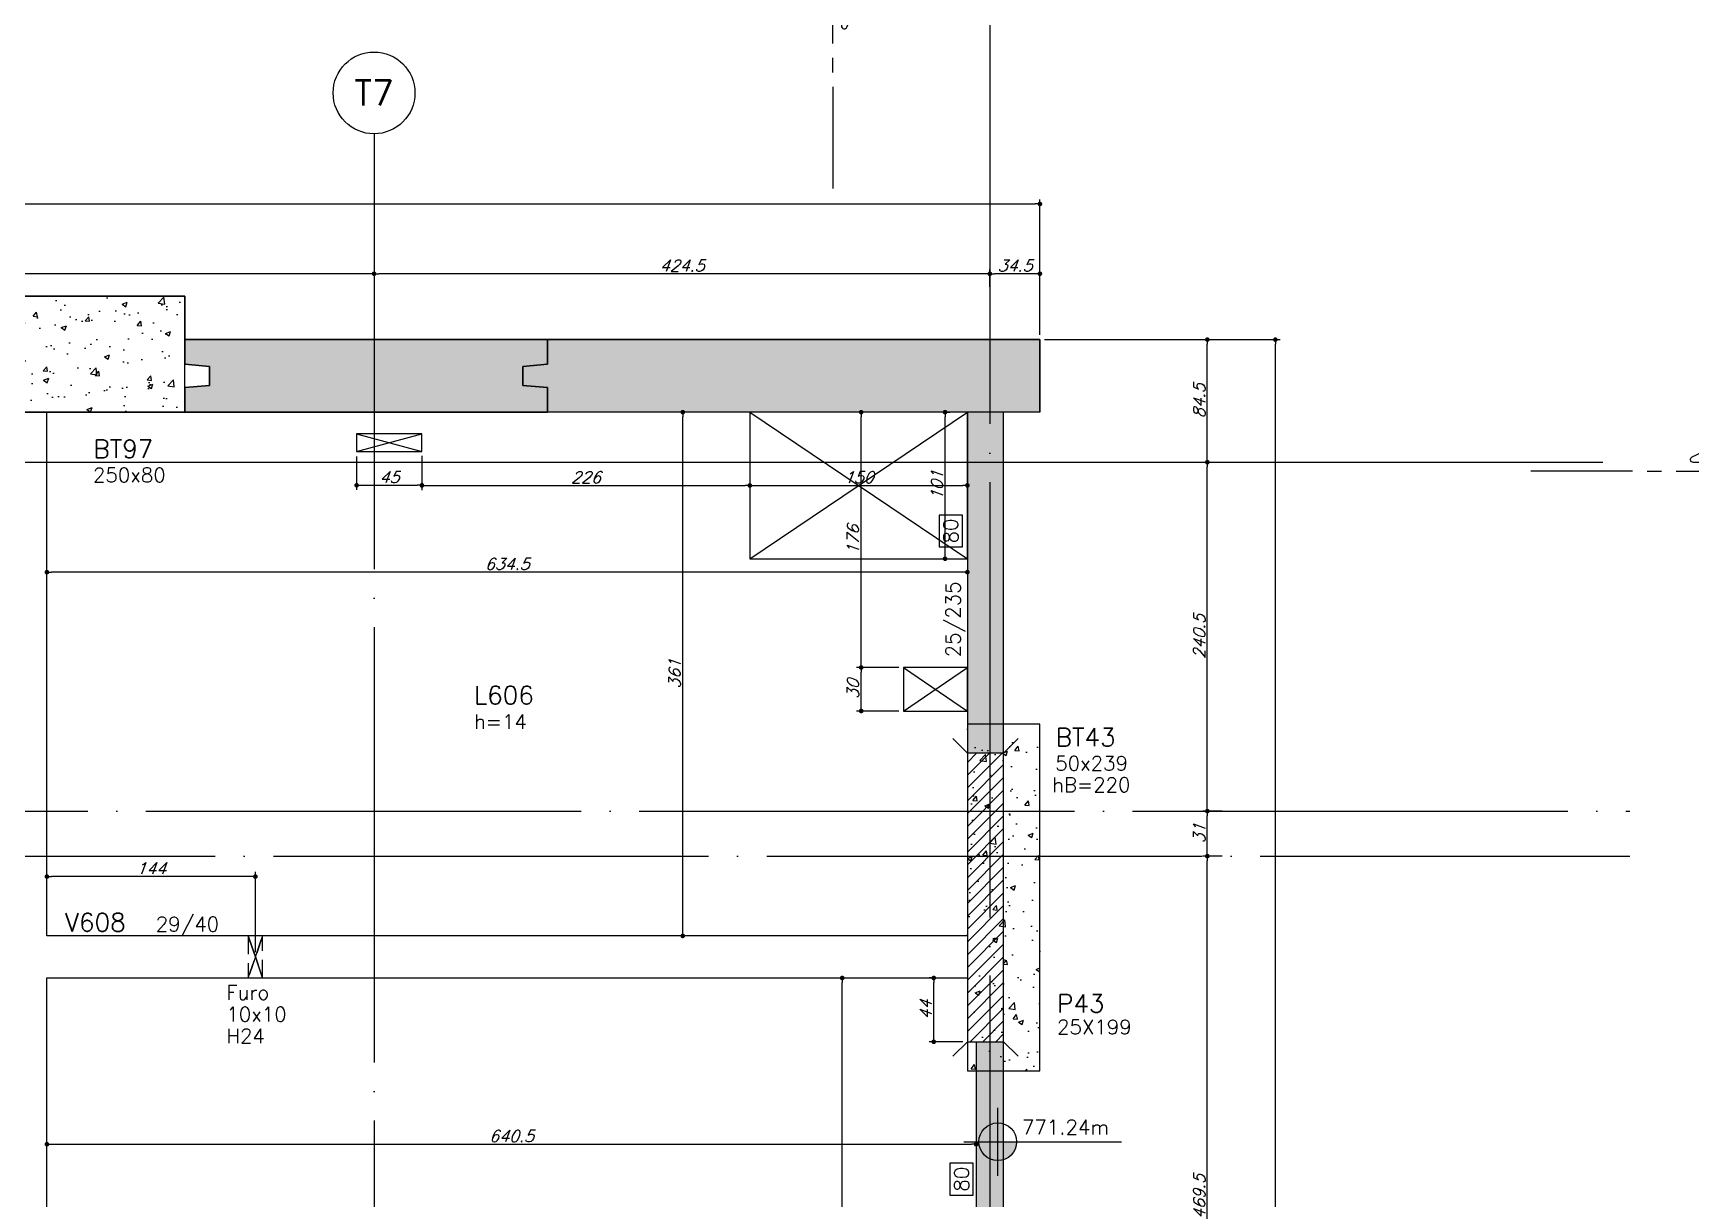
# Model space of a CAD drawing. Extents: x -4245 to 5400, y -2094 to 2406.
# Drawn here: x 2590 to 3733, y 1107 to 1911 of the extents above; entities that cross this region are included whole.
import ezdxf
from ezdxf.enums import TextEntityAlignment as Align

# ---------------------------------------------------------------- set-up
doc = ezdxf.new("R2010")
doc.units = 0
doc.header["$LTSCALE"] = 50
doc.header["$MEASUREMENT"] = 0
doc.linetypes.add('EIXO', pattern=[6.8, 6, -0.4, 0, -0.4])
doc.linetypes.add('HIDDEN', pattern=[0.375, 0.25, -0.125])
doc.layers.get('0').update_dxf_attribs({"linetype": 'CONTINUOUS'})
doc.layers.get('DEFPOINTS').update_dxf_attribs({"linetype": 'CONTINUOUS'})
for name, color, linetype in [('F-BLOCOS', 3, 'CONTINUOUS'), ('F-BLOCOS-DIM', 2, 'CONTINUOUS'), ('F-BLOCOS-HACH', 1, 'CONTINUOUS'), ('F-BLOCOS-NOME', 3, 'CONTINUOUS'), ('F-CORTE-INDICAÇÃO', 4, 'CONTINUOUS'), ('F-COTAS', 106, 'CONTINUOUS'), ('F-COTAS-FUROS', 50, 'CONTINUOUS'), ('F-DESNIVEL-7', 40, 'CONTINUOUS'), ('F-EIXO', 12, 'EIXO'), ('F-FURO-PAREDE', 2, 'HIDDEN'), ('F-FURO-PAREDE-TEXTOS', 2, 'CONTINUOUS'), ('F-LAJES-DIM', 2, 'CONTINUOUS'), ('F-LAJES-NOME', 4, 'CONTINUOUS'), ('F-NÍVEL-PLANTA', 2, 'CONTINUOUS'), ('F-PILARES-DIM', 172, 'CONTINUOUS'), ('F-PILARES-HACH', 174, 'CONTINUOUS'), ('F-PILARES-N', 170, 'CONTINUOUS'), ('F-PILARES-NASCE', 4, 'CONTINUOUS'), ('F-PILARES-NOME', 170, 'CONTINUOUS'), ('F-SOLIDO-EST', 252, 'CONTINUOUS'), ('F-TEXTO', 6, 'CONTINUOUS'), ('F-VIGAS', 3, 'CONTINUOUS'), ('F-VIGAS-DIM', 2, 'CONTINUOUS'), ('F-VIGAS-NOME', 4, 'CONTINUOUS'), ('F-VÃO', 1, 'CONTINUOUS')]:
    doc.layers.add(name, color=color, linetype=linetype)
doc.styles.add('CP-TEXT-INCL', font='simplex.shx', dxfattribs={"oblique": 20})
doc.styles.add('MCP', font='simplex.shx')
doc.styles.add('ROMANS', font='simplex.shx')
doc.dimstyles.new('CP-COTAS-50', dxfattribs={"dimscale": 0.64, "dimtxt": 12.5, "dimasz": 5, "dimexe": 5, "dimexo": 5, "dimgap": 2.5, "dimtad": 1, "dimdec": 1, "dimdsep": 46, "dimtxsty": 'CP-TEXT-INCL', "dimblk1": 'DOT', "dimblk2": 'DOT', "dimsah": 1, "dimcen": 9, "dimclrd": 256, "dimclre": 256, "dimclrt": 256, "dimadec": 0, "dimazin": 0, "dimtfac": 1, "dimtdec": 1, "dimtmove": 2, "dimatfit": 3, "dimldrblk": 'DOT', "dimfxl": 0, "dimtolj": 1, "dimarcsym": 0})

# ---------------------------------------------------------------- blocks, each defined once
blk = doc.blocks.new('*U18')
at = {"layer": 'F-EIXO'}
blk.add_line((0, 0), (0, -3377.9), dxfattribs=at)
at = {"layer": 'F-EIXO', "color": 2, "linetype": 'Continuous'}
blk.add_circle((0, 28.2), 28.2, dxfattribs=at)
at = {"layer": 'F-TEXTO', "style": 'ROMANS'}
blk.add_attdef('EIXO', text='', height=17.5, rotation=360, dxfattribs=at).set_placement((0, 28.2), align=Align.MIDDLE_CENTER)
blk = doc.blocks.new('*U10')
at = {"layer": 'F-EIXO'}
blk.add_line((0, 0), (7397, 0), dxfattribs=at)
at = {"layer": 'F-TEXTO', "style": 'ROMANS'}
blk.add_attdef('EIXO', text='', height=17.5, dxfattribs=at).set_placement((-28.2072, 0), align=Align.MIDDLE_CENTER)
blk = doc.blocks.new('*U16')
at = {"layer": 'F-EIXO'}
blk.add_line((0, 0), (7484.954, 0), dxfattribs=at)
at = {"layer": 'F-TEXTO', "style": 'ROMANS'}
blk.add_attdef('EIXO', text='', height=17.5, dxfattribs=at).set_placement((-28.2072, 0), align=Align.MIDDLE_CENTER)
blk = doc.blocks.new('*U14')
at = {"layer": 'F-EIXO'}
blk.add_line((0, 0), (0, -3477.9), dxfattribs=at)
at = {"layer": 'F-TEXTO', "style": 'ROMANS'}
blk.add_attdef('EIXO', text='', height=17.5, rotation=360, dxfattribs=at).set_placement((0, 28.2), align=Align.MIDDLE_CENTER)
blk = doc.blocks.new('*U15')
at = {"layer": 'F-EIXO'}
blk.add_line((0, 0), (7378.2, 0), dxfattribs=at)
at = {"layer": 'F-TEXTO', "style": 'ROMANS'}
blk.add_attdef('EIXO', text='', height=17.5, dxfattribs=at).set_placement((-28.2, 0), align=Align.MIDDLE_CENTER)
blk = doc.blocks.new('*U24')
at = {"layer": 'F-CORTE-INDICAÇÃO'}
for p, q in [((70, 0), (0, 0)), ((80, 0), (90, 0)), ((100, 0), (170, 0))]:
    blk.add_line(p, q, dxfattribs=at)
blk.add_lwpolyline([(112, 6, -0.802585), (111.2, 9.8), (140, 23.3), (168.8, 9.8, -0.802585), (168, 6)], format="xyb", close=True, dxfattribs=at)
at = {"layer": 'F-CORTE-INDICAÇÃO', "style": 'ROMANS'}
blk.add_attdef('CORTE', text='', height=15, dxfattribs=at).set_placement((140, 35.8), align=Align.MIDDLE_CENTER)
at = {"layer": 'F-CORTE-INDICAÇÃO', "color": 2, "style": 'ROMANS'}
blk.add_attdef('FOLHA', text='', height=12, dxfattribs=at).set_placement((75.6, -10), align=Align.MIDDLE_CENTER)
blk = doc.blocks.new('*U23')
at = {"layer": 'F-CORTE-INDICAÇÃO'}
for p, q in [((70, 0), (0, 0)), ((80, 0), (90, 0)), ((100, 0), (170, 0))]:
    blk.add_line(p, q, dxfattribs=at)
blk.add_lwpolyline([(112, 6, -0.802585), (111.2, 9.8), (140, 23.3), (168.8, 9.8, -0.802585), (168, 6)], format="xyb", close=True, dxfattribs=at)
at = {"layer": 'F-CORTE-INDICAÇÃO', "style": 'ROMANS'}
blk.add_attdef('CORTE', text='', height=15, dxfattribs=at).set_placement((140, 35.8), align=Align.MIDDLE_CENTER)
at = {"layer": 'F-CORTE-INDICAÇÃO', "color": 2, "style": 'ROMANS'}
blk.add_attdef('FOLHA', text='', height=12, dxfattribs=at).set_placement((80.5, -10), align=Align.MIDDLE_CENTER)
blk = doc.blocks.new('_DOT')
at = {"color": 0, "linetype": 'ByBlock'}
blk.add_line((-0.5, 0), (-1, 0), dxfattribs=at)
at = {"color": 0, "linetype": 'ByBlock', "const_width": 0.5}
blk.add_lwpolyline([(-0.25, 0, 1), (0.25, 0, 1)], format="xyb", close=True, dxfattribs=at)
blk = doc.blocks.new('*D30')
at = {"layer": 'DEFPOINTS', "color": 0, "linetype": 'Continuous', "transparency": 16777216}
for p in [(3148.2, 1259.5), (3148.2, 1259.5), (3148.2, 883.5)]:
    blk.add_point(p, dxfattribs=at)
at = {"layer": 'F-COTAS', "linetype": 'Continuous', "lineweight": -2, "transparency": 16777216}
blk.add_line((3148.2, 886.7), (3148.2, 1256.3), dxfattribs=at)
at = {"layer": 'F-COTAS', "linetype": 'Continuous', "lineweight": -2, "transparency": 16777216, "xscale": 3.2, "yscale": 3.2, "zscale": 3.2}
for p, rotation in [((3148.2, 1259.5), 90), ((3148.2, 883.5), 270)]:
    blk.add_blockref('_DOT', p, dxfattribs=dict(at, rotation=rotation))
at = {"layer": 'F-COTAS', "linetype": 'Continuous', "transparency": 16777216, "insert": (3142.6, 1071.5), "char_height": 8, "attachment_point": 5, "rotation": 90, "style": 'CP-TEXT-INCL'}
blk.add_mtext('\\A1;376', dxfattribs=at)
blk = doc.blocks.new('*D31')
at = {"layer": 'DEFPOINTS', "color": 0, "linetype": 'Continuous', "transparency": 16777216}
for p in [(3038.3, 1649.5), (3038.3, 1649.5), (3038.3, 1288.5)]:
    blk.add_point(p, dxfattribs=at)
at = {"layer": 'F-COTAS', "linetype": 'Continuous', "lineweight": -2, "transparency": 16777216}
blk.add_line((3038.3, 1291.7), (3038.3, 1646.3), dxfattribs=at)
at = {"layer": 'F-COTAS', "linetype": 'Continuous', "lineweight": -2, "transparency": 16777216, "xscale": 3.2, "yscale": 3.2, "zscale": 3.2}
for p, rotation in [((3038.3, 1649.5), 90), ((3038.3, 1288.5), 270)]:
    blk.add_blockref('_DOT', p, dxfattribs=dict(at, rotation=rotation))
at = {"layer": 'F-COTAS', "linetype": 'Continuous', "transparency": 16777216, "insert": (3032.7, 1469), "char_height": 8, "attachment_point": 5, "rotation": 90, "style": 'CP-TEXT-INCL'}
blk.add_mtext('\\A1;361', dxfattribs=at)
blk = doc.blocks.new('*D92')
at = {"layer": 'DEFPOINTS', "color": 0, "linetype": 'Continuous', "transparency": 16777216}
for p in [(2600, 1144.9), (3240.5, 1144.9), (3240.5, 1144.9)]:
    blk.add_point(p, dxfattribs=at)
at = {"layer": 'F-COTAS', "linetype": 'Continuous', "lineweight": -2, "transparency": 16777216}
blk.add_line((2603.2, 1144.9), (3237.3, 1144.9), dxfattribs=at)
at = {"layer": 'F-COTAS', "linetype": 'Continuous', "lineweight": -2, "transparency": 16777216, "xscale": 3.2, "yscale": 3.2, "zscale": 3.2, "rotation": 180}
blk.add_blockref('_DOT', (2600, 1144.9), dxfattribs=at)
at = {"layer": 'F-COTAS', "linetype": 'Continuous', "lineweight": -2, "transparency": 16777216, "xscale": 3.2, "yscale": 3.2, "zscale": 3.2}
blk.add_blockref('_DOT', (3240.5, 1144.9), dxfattribs=at)
at = {"layer": 'F-COTAS', "linetype": 'Continuous', "transparency": 16777216, "insert": (2920.2, 1150.5), "char_height": 8, "attachment_point": 5, "style": 'CP-TEXT-INCL'}
blk.add_mtext('\\A1;640.5', dxfattribs=at)
blk = doc.blocks.new('*D93')
at = {"layer": 'DEFPOINTS', "color": 0, "linetype": 'Continuous', "transparency": 16777216}
for p in [(2600, 1539.2), (2600, 1539.2), (3234.5, 1539.2)]:
    blk.add_point(p, dxfattribs=at)
at = {"layer": 'F-COTAS', "linetype": 'Continuous', "lineweight": -2, "transparency": 16777216}
blk.add_line((3231.3, 1539.2), (2603.2, 1539.2), dxfattribs=at)
at = {"layer": 'F-COTAS', "linetype": 'Continuous', "lineweight": -2, "transparency": 16777216, "xscale": 3.2, "yscale": 3.2, "zscale": 3.2, "rotation": 180}
blk.add_blockref('_DOT', (2600, 1539.2), dxfattribs=at)
at = {"layer": 'F-COTAS', "linetype": 'Continuous', "lineweight": -2, "transparency": 16777216, "xscale": 3.2, "yscale": 3.2, "zscale": 3.2}
blk.add_blockref('_DOT', (3234.5, 1539.2), dxfattribs=at)
at = {"layer": 'F-COTAS', "linetype": 'Continuous', "transparency": 16777216, "insert": (2917.2, 1544.8), "char_height": 8, "attachment_point": 5, "style": 'CP-TEXT-INCL'}
blk.add_mtext('\\A1;634.5', dxfattribs=at)
blk = doc.blocks.new('*D114')
at = {"layer": 'DEFPOINTS', "color": 0, "linetype": 'Continuous', "transparency": 16777216}
for p in [(3211.3, 1259.5), (3212.7, 1259.5), (3234.5, 1215.5)]:
    blk.add_point(p, dxfattribs=at)
at = {"layer": 'F-COTAS', "linetype": 'Continuous', "lineweight": -2, "transparency": 16777216}
for p, q in [((3209.5, 1259.5), (3208.1, 1259.5)), ((3211.3, 1218.7), (3211.3, 1256.3)), ((3231.3, 1215.5), (3208.1, 1215.5))]:
    blk.add_line(p, q, dxfattribs=at)
at = {"layer": 'F-COTAS', "linetype": 'Continuous', "lineweight": -2, "transparency": 16777216, "xscale": 3.2, "yscale": 3.2, "zscale": 3.2}
for p, rotation in [((3211.3, 1259.5), 90), ((3211.3, 1215.5), 270)]:
    blk.add_blockref('_DOT', p, dxfattribs=dict(at, rotation=rotation))
at = {"layer": 'F-COTAS', "linetype": 'Continuous', "transparency": 16777216, "insert": (3205.7, 1237.5), "char_height": 8, "attachment_point": 5, "rotation": 90, "style": 'CP-TEXT-INCL'}
blk.add_mtext('\\A1;44', dxfattribs=at)
blk = doc.blocks.new('*D122')
at = {"layer": 'DEFPOINTS', "color": 0, "linetype": 'Continuous', "transparency": 16777216}
for p in [(3284.5, 1793), (3284.5, 1699.5), (-2558.5, 1664.5)]:
    blk.add_point(p, dxfattribs=at)
at = {"layer": 'F-COTAS', "linetype": 'Continuous', "lineweight": -2, "transparency": 16777216}
for p, q in [((-2558.5, 1667.7), (-2558.5, 1796.2)), ((3284.5, 1702.7), (3284.5, 1796.2)), ((-2555.3, 1793), (3281.3, 1793))]:
    blk.add_line(p, q, dxfattribs=at)
at = {"layer": 'F-COTAS', "linetype": 'Continuous', "lineweight": -2, "transparency": 16777216, "xscale": 3.2, "yscale": 3.2, "zscale": 3.2, "rotation": 180}
blk.add_blockref('_DOT', (-2558.5, 1793), dxfattribs=at)
at = {"layer": 'F-COTAS', "linetype": 'Continuous', "lineweight": -2, "transparency": 16777216, "xscale": 3.2, "yscale": 3.2, "zscale": 3.2}
blk.add_blockref('_DOT', (3284.5, 1793), dxfattribs=at)
at = {"layer": 'F-COTAS', "linetype": 'Continuous', "transparency": 16777216, "insert": (363, 1798.6), "char_height": 8, "attachment_point": 5, "style": 'CP-TEXT-INCL'}
blk.add_mtext('\\A1;5843', dxfattribs=at)
blk = doc.blocks.new('*D123')
at = {"layer": 'DEFPOINTS', "color": 0, "linetype": 'Continuous', "transparency": 16777216}
for p in [(3250, 1744.9), (3250, 1732.7), (3284.5, 1699.5)]:
    blk.add_point(p, dxfattribs=at)
at = {"layer": 'F-COTAS', "linetype": 'Continuous', "lineweight": -2, "transparency": 16777216}
for p, q in [((3250, 1735.9), (3250, 1748.1)), ((3281.3, 1744.9), (3253.2, 1744.9)), ((3284.5, 1702.7), (3284.5, 1748.1))]:
    blk.add_line(p, q, dxfattribs=at)
at = {"layer": 'F-COTAS', "linetype": 'Continuous', "lineweight": -2, "transparency": 16777216, "xscale": 3.2, "yscale": 3.2, "zscale": 3.2, "rotation": 180}
blk.add_blockref('_DOT', (3250, 1744.9), dxfattribs=at)
at = {"layer": 'F-COTAS', "linetype": 'Continuous', "lineweight": -2, "transparency": 16777216, "xscale": 3.2, "yscale": 3.2, "zscale": 3.2}
blk.add_blockref('_DOT', (3284.5, 1744.9), dxfattribs=at)
at = {"layer": 'F-COTAS', "linetype": 'Continuous', "transparency": 16777216, "insert": (3267.3, 1750.5), "char_height": 8, "attachment_point": 5, "style": 'CP-TEXT-INCL'}
blk.add_mtext('\\A1;34.5', dxfattribs=at)
blk = doc.blocks.new('*D124')
at = {"layer": 'DEFPOINTS', "color": 0, "linetype": 'Continuous', "transparency": 16777216}
for p in [(2825.5, 1744.9), (2825.5, 1744.9), (3250, 1732.7)]:
    blk.add_point(p, dxfattribs=at)
at = {"layer": 'F-COTAS', "linetype": 'Continuous', "lineweight": -2, "transparency": 16777216}
for p, q in [((3246.8, 1744.9), (2828.7, 1744.9)), ((3250, 1735.9), (3250, 1748.1))]:
    blk.add_line(p, q, dxfattribs=at)
at = {"layer": 'F-COTAS', "linetype": 'Continuous', "lineweight": -2, "transparency": 16777216, "xscale": 3.2, "yscale": 3.2, "zscale": 3.2, "rotation": 180}
blk.add_blockref('_DOT', (2825.5, 1744.9), dxfattribs=at)
at = {"layer": 'F-COTAS', "linetype": 'Continuous', "lineweight": -2, "transparency": 16777216, "xscale": 3.2, "yscale": 3.2, "zscale": 3.2}
blk.add_blockref('_DOT', (3250, 1744.9), dxfattribs=at)
at = {"layer": 'F-COTAS', "linetype": 'Continuous', "transparency": 16777216, "insert": (3037.8, 1750.5), "char_height": 8, "attachment_point": 5, "style": 'CP-TEXT-INCL'}
blk.add_mtext('\\A1;424.5', dxfattribs=at)
blk = doc.blocks.new('*D125')
at = {"layer": 'DEFPOINTS', "color": 0, "linetype": 'Continuous', "transparency": 16777216}
for p in [(2245.5, 1744.9), (2245.5, 1744.9), (2825.5, 1744.9)]:
    blk.add_point(p, dxfattribs=at)
at = {"layer": 'F-COTAS', "linetype": 'Continuous', "lineweight": -2, "transparency": 16777216}
blk.add_line((2822.3, 1744.9), (2248.7, 1744.9), dxfattribs=at)
at = {"layer": 'F-COTAS', "linetype": 'Continuous', "lineweight": -2, "transparency": 16777216, "xscale": 3.2, "yscale": 3.2, "zscale": 3.2, "rotation": 180}
blk.add_blockref('_DOT', (2245.5, 1744.9), dxfattribs=at)
at = {"layer": 'F-COTAS', "linetype": 'Continuous', "lineweight": -2, "transparency": 16777216, "xscale": 3.2, "yscale": 3.2, "zscale": 3.2}
blk.add_blockref('_DOT', (2825.5, 1744.9), dxfattribs=at)
at = {"layer": 'F-COTAS', "linetype": 'Continuous', "transparency": 16777216, "insert": (2535.5, 1750.5), "char_height": 8, "attachment_point": 5, "style": 'CP-TEXT-INCL'}
blk.add_mtext('\\A1;580', dxfattribs=at)
blk = doc.blocks.new('*D144')
at = {"layer": 'DEFPOINTS', "color": 0, "linetype": 'Continuous', "transparency": 16777216}
for p in [(3284.5, 1699.5), (3446.8, 1699.5), (3259.5, -894.9)]:
    blk.add_point(p, dxfattribs=at)
at = {"layer": 'F-COTAS', "linetype": 'Continuous', "lineweight": -2, "transparency": 16777216}
for p, q in [((3287.7, 1699.5), (3450, 1699.5)), ((3446.8, -891.7), (3446.8, 1696.3)), ((3262.7, -894.9), (3450, -894.9))]:
    blk.add_line(p, q, dxfattribs=at)
at = {"layer": 'F-COTAS', "linetype": 'Continuous', "lineweight": -2, "transparency": 16777216, "xscale": 3.2, "yscale": 3.2, "zscale": 3.2}
for p, rotation in [((3446.8, 1699.5), 90), ((3446.8, -894.9), 270)]:
    blk.add_blockref('_DOT', p, dxfattribs=dict(at, rotation=rotation))
at = {"layer": 'F-COTAS', "linetype": 'Continuous', "transparency": 16777216, "insert": (3441.2, 402.3), "char_height": 8, "attachment_point": 5, "rotation": 90, "style": 'CP-TEXT-INCL'}
blk.add_mtext('\\A1;2594.4', dxfattribs=at)
blk = doc.blocks.new('*D153')
at = {"layer": 'DEFPOINTS', "color": 0, "linetype": 'Continuous', "transparency": 16777216}
for p in [(3399.9, 1343.5), (3413.3, 1343.5), (3413.3, 874)]:
    blk.add_point(p, dxfattribs=at)
at = {"layer": 'F-COTAS', "linetype": 'Continuous', "lineweight": -2, "transparency": 16777216}
for p, q in [((3410.1, 1343.5), (3396.7, 1343.5)), ((3399.9, 877.2), (3399.9, 1340.3)), ((3410.1, 874), (3396.7, 874))]:
    blk.add_line(p, q, dxfattribs=at)
at = {"layer": 'F-COTAS', "linetype": 'Continuous', "lineweight": -2, "transparency": 16777216, "xscale": 3.2, "yscale": 3.2, "zscale": 3.2}
for p, rotation in [((3399.9, 1343.5), 90), ((3399.9, 874), 270)]:
    blk.add_blockref('_DOT', p, dxfattribs=dict(at, rotation=rotation))
at = {"layer": 'F-COTAS', "linetype": 'Continuous', "transparency": 16777216, "insert": (3394.3, 1108.7), "char_height": 8, "attachment_point": 5, "rotation": 90, "style": 'CP-TEXT-INCL'}
blk.add_mtext('\\A1;469.5', dxfattribs=at)
blk = doc.blocks.new('*D154')
at = {"layer": 'DEFPOINTS', "color": 0, "linetype": 'Continuous', "transparency": 16777216}
for p in [(3399.9, 1374.5), (3413.3, 1374.5), (3413.3, 1343.5)]:
    blk.add_point(p, dxfattribs=at)
at = {"layer": 'F-COTAS', "linetype": 'Continuous', "lineweight": -2, "transparency": 16777216}
for p, q in [((3410.1, 1374.5), (3396.7, 1374.5)), ((3399.9, 1346.7), (3399.9, 1371.3)), ((3410.1, 1343.5), (3396.7, 1343.5))]:
    blk.add_line(p, q, dxfattribs=at)
at = {"layer": 'F-COTAS', "linetype": 'Continuous', "lineweight": -2, "transparency": 16777216, "xscale": 3.2, "yscale": 3.2, "zscale": 3.2}
for p, rotation in [((3399.9, 1374.5), 90), ((3399.9, 1343.5), 270)]:
    blk.add_blockref('_DOT', p, dxfattribs=dict(at, rotation=rotation))
at = {"layer": 'F-COTAS', "linetype": 'Continuous', "transparency": 16777216, "insert": (3394.3, 1359), "char_height": 8, "attachment_point": 5, "rotation": 90, "style": 'CP-TEXT-INCL'}
blk.add_mtext('\\A1;31', dxfattribs=at)
blk = doc.blocks.new('*D155')
at = {"layer": 'DEFPOINTS', "color": 0, "linetype": 'Continuous', "transparency": 16777216}
for p in [(3369.4, 1615), (3399.9, 1615), (3413.3, 1374.5)]:
    blk.add_point(p, dxfattribs=at)
at = {"layer": 'F-COTAS', "linetype": 'Continuous', "lineweight": -2, "transparency": 16777216}
for p, q in [((3372.6, 1615), (3403.1, 1615)), ((3399.9, 1377.7), (3399.9, 1611.8)), ((3410.1, 1374.5), (3396.7, 1374.5))]:
    blk.add_line(p, q, dxfattribs=at)
at = {"layer": 'F-COTAS', "linetype": 'Continuous', "lineweight": -2, "transparency": 16777216, "xscale": 3.2, "yscale": 3.2, "zscale": 3.2}
for p, rotation in [((3399.9, 1615), 90), ((3399.9, 1374.5), 270)]:
    blk.add_blockref('_DOT', p, dxfattribs=dict(at, rotation=rotation))
at = {"layer": 'F-COTAS', "linetype": 'Continuous', "transparency": 16777216, "insert": (3394.3, 1494.7), "char_height": 8, "attachment_point": 5, "rotation": 90, "style": 'CP-TEXT-INCL'}
blk.add_mtext('\\A1;240.5', dxfattribs=at)
blk = doc.blocks.new('*D156')
at = {"layer": 'DEFPOINTS', "color": 0, "linetype": 'Continuous', "transparency": 16777216}
for p in [(3284.5, 1699.5), (3399.9, 1699.5), (3369.4, 1615)]:
    blk.add_point(p, dxfattribs=at)
at = {"layer": 'F-COTAS', "linetype": 'Continuous', "lineweight": -2, "transparency": 16777216}
for p, q in [((3287.7, 1699.5), (3403.1, 1699.5)), ((3399.9, 1618.2), (3399.9, 1696.3)), ((3372.6, 1615), (3403.1, 1615))]:
    blk.add_line(p, q, dxfattribs=at)
at = {"layer": 'F-COTAS', "linetype": 'Continuous', "lineweight": -2, "transparency": 16777216, "xscale": 3.2, "yscale": 3.2, "zscale": 3.2}
for p, rotation in [((3399.9, 1699.5), 90), ((3399.9, 1615), 270)]:
    blk.add_blockref('_DOT', p, dxfattribs=dict(at, rotation=rotation))
at = {"layer": 'F-COTAS', "linetype": 'Continuous', "transparency": 16777216, "insert": (3394.3, 1657.2), "char_height": 8, "attachment_point": 5, "rotation": 90, "style": 'CP-TEXT-INCL'}
blk.add_mtext('\\A1;84.5', dxfattribs=at)
blk = doc.blocks.new('*U216')
at = {"layer": 'F-VÃO'}
for p, q in [((0, 0), (44, 30)), ((0, 30), (44, 0))]:
    blk.add_line(p, q, dxfattribs=at)
at = {"layer": 'F-VÃO', "color": 3}
blk.add_lwpolyline([(0, 0), (44, 0), (44, 30), (0, 30)], close=True, dxfattribs=at)
blk = doc.blocks.new('*U219')
at = {"layer": 'F-VÃO'}
for p, q in [((0, 0), (150, 101)), ((0, 101), (150, 0))]:
    blk.add_line(p, q, dxfattribs=at)
at = {"layer": 'F-VÃO', "color": 3}
blk.add_lwpolyline([(0, 0), (150, 0), (150, 101), (0, 101)], close=True, dxfattribs=at)
blk = doc.blocks.new('*U255')
at = {"layer": 'F-VÃO'}
for p, q in [((0, 0), (45, 12)), ((0, 12), (45, 0))]:
    blk.add_line(p, q, dxfattribs=at)
at = {"layer": 'F-VÃO', "color": 3}
blk.add_lwpolyline([(0, 0), (45, 0), (45, 12), (0, 12)], close=True, dxfattribs=at)
blk = doc.blocks.new('*D297')
at = {"layer": 'DEFPOINTS', "color": 0, "linetype": 'Continuous', "transparency": 16777216}
for p in [(3161.3, 1473.5), (3190.5, 1473.5), (3190.5, 1443.5)]:
    blk.add_point(p, dxfattribs=at)
at = {"layer": 'F-COTAS-FUROS', "linetype": 'Continuous', "lineweight": -2, "transparency": 16777216}
for p, q in [((3187.3, 1473.5), (3158.1, 1473.5)), ((3161.3, 1446.7), (3161.3, 1470.3)), ((3187.3, 1443.5), (3158.1, 1443.5))]:
    blk.add_line(p, q, dxfattribs=at)
at = {"layer": 'F-COTAS-FUROS', "linetype": 'Continuous', "lineweight": -2, "transparency": 16777216, "xscale": 3.2, "yscale": 3.2, "zscale": 3.2}
for p, rotation in [((3161.3, 1473.5), 90), ((3161.3, 1443.5), 270)]:
    blk.add_blockref('_DOT', p, dxfattribs=dict(at, rotation=rotation))
at = {"layer": 'F-COTAS-FUROS', "linetype": 'Continuous', "transparency": 16777216, "insert": (3155.7, 1458.5), "char_height": 8, "attachment_point": 5, "rotation": 90, "style": 'CP-TEXT-INCL'}
blk.add_mtext('\\A1;30', dxfattribs=at)
blk = doc.blocks.new('*D298')
at = {"layer": 'DEFPOINTS', "color": 0, "linetype": 'Continuous', "transparency": 16777216}
for p in [(3161.3, 1649.5), (3190.5, 1649.5), (3190.5, 1473.5)]:
    blk.add_point(p, dxfattribs=at)
at = {"layer": 'F-COTAS-FUROS', "linetype": 'Continuous', "lineweight": -2, "transparency": 16777216}
for p, q in [((3187.3, 1649.5), (3158.1, 1649.5)), ((3161.3, 1476.7), (3161.3, 1646.3)), ((3187.3, 1473.5), (3158.1, 1473.5))]:
    blk.add_line(p, q, dxfattribs=at)
at = {"layer": 'F-COTAS-FUROS', "linetype": 'Continuous', "lineweight": -2, "transparency": 16777216, "xscale": 3.2, "yscale": 3.2, "zscale": 3.2}
for p, rotation in [((3161.3, 1649.5), 90), ((3161.3, 1473.5), 270)]:
    blk.add_blockref('_DOT', p, dxfattribs=dict(at, rotation=rotation))
at = {"layer": 'F-COTAS-FUROS', "linetype": 'Continuous', "transparency": 16777216, "insert": (3155.7, 1561.5), "char_height": 8, "attachment_point": 5, "rotation": 90, "style": 'CP-TEXT-INCL'}
blk.add_mtext('\\A1;176', dxfattribs=at)
blk = doc.blocks.new('*D299')
at = {"layer": 'DEFPOINTS', "color": 0, "linetype": 'Continuous', "transparency": 16777216}
for p in [(3214.6, 1649.5), (3219.1, 1649.5), (3214.6, 1548.5)]:
    blk.add_point(p, dxfattribs=at)
at = {"layer": 'F-COTAS-FUROS', "linetype": 'Continuous', "lineweight": -2, "transparency": 16777216}
for p, q in [((3217.8, 1649.5), (3222.3, 1649.5)), ((3219.1, 1551.7), (3219.1, 1646.3)), ((3217.8, 1548.5), (3222.3, 1548.5))]:
    blk.add_line(p, q, dxfattribs=at)
at = {"layer": 'F-COTAS-FUROS', "linetype": 'Continuous', "lineweight": -2, "transparency": 16777216, "xscale": 3.2, "yscale": 3.2, "zscale": 3.2}
for p, rotation in [((3219.1, 1649.5), 90), ((3219.1, 1548.5), 270)]:
    blk.add_blockref('_DOT', p, dxfattribs=dict(at, rotation=rotation))
at = {"layer": 'F-COTAS-FUROS', "linetype": 'Continuous', "transparency": 16777216, "insert": (3213.5, 1599), "char_height": 8, "attachment_point": 5, "rotation": 90, "style": 'CP-TEXT-INCL'}
blk.add_mtext('\\A1;101', dxfattribs=at)
blk = doc.blocks.new('*D300')
at = {"layer": 'DEFPOINTS', "color": 0, "linetype": 'Continuous', "transparency": 16777216}
for p in [(3234.5, 1622.8), (3084.5, 1599), (3234.5, 1599)]:
    blk.add_point(p, dxfattribs=at)
at = {"layer": 'F-COTAS-FUROS', "linetype": 'Continuous', "lineweight": -2, "transparency": 16777216}
for p, q in [((3234.5, 1619.6), (3234.5, 1595.8)), ((3087.7, 1599), (3231.3, 1599))]:
    blk.add_line(p, q, dxfattribs=at)
at = {"layer": 'F-COTAS-FUROS', "linetype": 'Continuous', "lineweight": -2, "transparency": 16777216, "xscale": 3.2, "yscale": 3.2, "zscale": 3.2, "rotation": 180}
blk.add_blockref('_DOT', (3084.5, 1599), dxfattribs=at)
at = {"layer": 'F-COTAS-FUROS', "linetype": 'Continuous', "lineweight": -2, "transparency": 16777216, "xscale": 3.2, "yscale": 3.2, "zscale": 3.2}
blk.add_blockref('_DOT', (3234.5, 1599), dxfattribs=at)
at = {"layer": 'F-COTAS-FUROS', "linetype": 'Continuous', "transparency": 16777216, "insert": (3159.5, 1604.6), "char_height": 8, "attachment_point": 5, "style": 'CP-TEXT-INCL'}
blk.add_mtext('\\A1;150', dxfattribs=at)
blk = doc.blocks.new('*D301')
at = {"layer": 'DEFPOINTS', "color": 0, "linetype": 'Continuous', "transparency": 16777216}
for p in [(2813.5, 1622.1), (2858.5, 1622.1), (2858.5, 1599.1)]:
    blk.add_point(p, dxfattribs=at)
at = {"layer": 'F-COTAS-FUROS', "linetype": 'Continuous', "lineweight": -2, "transparency": 16777216}
for p, q in [((2813.5, 1618.9), (2813.5, 1595.9)), ((2858.5, 1618.9), (2858.5, 1595.9)), ((2816.7, 1599.1), (2855.3, 1599.1))]:
    blk.add_line(p, q, dxfattribs=at)
at = {"layer": 'F-COTAS-FUROS', "linetype": 'Continuous', "lineweight": -2, "transparency": 16777216, "xscale": 3.2, "yscale": 3.2, "zscale": 3.2, "rotation": 180}
blk.add_blockref('_DOT', (2813.5, 1599.1), dxfattribs=at)
at = {"layer": 'F-COTAS-FUROS', "linetype": 'Continuous', "lineweight": -2, "transparency": 16777216, "xscale": 3.2, "yscale": 3.2, "zscale": 3.2}
blk.add_blockref('_DOT', (2858.5, 1599.1), dxfattribs=at)
at = {"layer": 'F-COTAS-FUROS', "linetype": 'Continuous', "transparency": 16777216, "insert": (2836, 1604.7), "char_height": 8, "attachment_point": 5, "style": 'CP-TEXT-INCL'}
blk.add_mtext('\\A1;45', dxfattribs=at)
blk = doc.blocks.new('*D302')
at = {"layer": 'DEFPOINTS', "color": 0, "linetype": 'Continuous', "transparency": 16777216}
for p in [(2858.5, 1622.5), (3084.5, 1622.5), (3084.5, 1599)]:
    blk.add_point(p, dxfattribs=at)
at = {"layer": 'F-COTAS-FUROS', "linetype": 'Continuous', "lineweight": -2, "transparency": 16777216}
for p, q in [((2858.5, 1619.3), (2858.5, 1595.8)), ((3084.5, 1619.3), (3084.5, 1595.8)), ((2861.7, 1599), (3081.3, 1599))]:
    blk.add_line(p, q, dxfattribs=at)
at = {"layer": 'F-COTAS-FUROS', "linetype": 'Continuous', "lineweight": -2, "transparency": 16777216, "xscale": 3.2, "yscale": 3.2, "zscale": 3.2, "rotation": 180}
blk.add_blockref('_DOT', (2858.5, 1599), dxfattribs=at)
at = {"layer": 'F-COTAS-FUROS', "linetype": 'Continuous', "lineweight": -2, "transparency": 16777216, "xscale": 3.2, "yscale": 3.2, "zscale": 3.2}
blk.add_blockref('_DOT', (3084.5, 1599), dxfattribs=at)
at = {"layer": 'F-COTAS-FUROS', "linetype": 'Continuous', "transparency": 16777216, "insert": (2971.5, 1604.6), "char_height": 8, "attachment_point": 5, "style": 'CP-TEXT-INCL'}
blk.add_mtext('\\A1;226', dxfattribs=at)
blk = doc.blocks.new('*D343')
at = {"layer": 'DEFPOINTS', "color": 0, "linetype": 'Continuous', "transparency": 16777216}
for p in [(2600, 1329.4), (2600, 1312.5), (2743.7, 1274)]:
    blk.add_point(p, dxfattribs=at)
at = {"layer": 'F-COTAS-FUROS', "linetype": 'Continuous', "lineweight": -2, "transparency": 16777216}
for p, q in [((2600, 1315.7), (2600, 1332.6)), ((2740.5, 1329.4), (2603.2, 1329.4)), ((2743.7, 1277.2), (2743.7, 1332.6))]:
    blk.add_line(p, q, dxfattribs=at)
at = {"layer": 'F-COTAS-FUROS', "linetype": 'Continuous', "lineweight": -2, "transparency": 16777216, "xscale": 3.2, "yscale": 3.2, "zscale": 3.2, "rotation": 180}
blk.add_blockref('_DOT', (2600, 1329.4), dxfattribs=at)
at = {"layer": 'F-COTAS-FUROS', "linetype": 'Continuous', "lineweight": -2, "transparency": 16777216, "xscale": 3.2, "yscale": 3.2, "zscale": 3.2}
blk.add_blockref('_DOT', (2743.7, 1329.4), dxfattribs=at)
at = {"layer": 'F-COTAS-FUROS', "linetype": 'Continuous', "transparency": 16777216, "insert": (2671.8, 1335), "char_height": 8, "attachment_point": 5, "style": 'CP-TEXT-INCL'}
blk.add_mtext('\\A1;144', dxfattribs=at)
blk = doc.blocks.new('Nível - Planta')
at = {"layer": 'F-NÍVEL-PLANTA'}
h = blk.add_hatch(color=71, dxfattribs=at)
h.paths.add_polyline_path([(0, 0), (0, 0.26, 0.414214), (-0.26, 0)])
h.paths.add_polyline_path([(0.26, 0), (0, 0), (0, -0.26, 0.414214)])
for p, q in [((0, -0.469), (0, 0.469)), ((-0.469, 0), (1.704, 0))]:
    blk.add_line(p, q, dxfattribs=at)
blk.add_circle((0, 0), 0.26, dxfattribs=at)
at = {"layer": 'F-TEXTO', "color": 3, "style": 'MCP'}
blk.add_attdef('NÍVEL', (0.333, 0.102), '', height=0.2, dxfattribs=at)
blk = doc.blocks.new('*U6')
at = {"layer": 'F-VIGAS-DIM', "color": 1}
blk.add_lwpolyline([(0, 0), (22, 0), (22, 16), (0, 16)], close=True, dxfattribs=at)
at = {"layer": 'F-VIGAS-DIM', "style": 'MCP'}
blk.add_attdef('DIM', text='', height=10, dxfattribs=at).set_placement((11, 8), align=Align.MIDDLE_CENTER)

msp = doc.modelspace()

# ---------------------------------------------------------------- hatches: boundary and pattern name
at = {"layer": 'F-BLOCOS-HACH', "linetype": 'Continuous'}
h = msp.add_hatch(dxfattribs=at)
h.set_pattern_fill('AR-CONC', color=256, scale=5)
h.set_pattern_definition([(50, (0, -500), (35.863, -3.1376), [3.75, -41.25]), (355, (0, -500), (-6.93757, 37.6096), [3, -33]), (100.4514, (2.99, -500.26), (28.92544, 34.472), [3.187, -35.0571]), (46.1842, (0, -490), (53.36207, -8.27596), [5.625, -61.875]), (96.6356, (4.447, -490.69), (46.7331, 48.7059), [4.7805, -52.5857]), (351.1842, (0, -490), (46.7331, 48.7059), [4.5, -49.5]), (21, (5, -492.5), (29.84535, -20.13094), [3.75, -41.25]), (326, (5, -492.5), (12.16577, 36.2575), [3, -33]), (71.4514, (7.487, -494.178), (42.01112, 16.12656), [3.187, -35.0571]), (37.5, (0, -500), (0.607993, 16.644693), [0, -32.6, 0, -33.5, 0, -33.125]), (7.5, (0, -500), (13.15348, 19.72059), [0, -19.1, 0, -31.85, 0, -12.625]), (327.5, (-11.15, -500), (26.69112, -1.127744), [0, -12.5, 0, -39, 0, -51.75]), (317.5, (-16.15, -500), (29.15931, 5.00525), [0, -16.25, 0, -25.9, 0, -36.75])])
h.paths.add_polyline_path([(2695, 1649.5), (2695, 1729.5), (2434, 1729.5), (2434, 1649.5)])
h = msp.add_hatch(dxfattribs=at)
h.set_pattern_fill('AR-CONC', color=256, scale=5)
h.set_pattern_definition([(50, (0, 0), (35.863, -3.1376), [3.75, -41.25]), (355, (0, 0), (-6.93757, 37.6096), [3, -33]), (100.4514, (2.99, -0.26), (28.92544, 34.472), [3.187, -35.0571]), (46.1842, (0, 10), (53.36207, -8.27596), [5.625, -61.875]), (96.6356, (4.447, 9.31), (46.7331, 48.7059), [4.7805, -52.5857]), (351.1842, (0, 10), (46.7331, 48.7059), [4.5, -49.5]), (21, (5, 7.5), (29.84535, -20.13094), [3.75, -41.25]), (326, (5, 7.5), (12.16577, 36.2575), [3, -33]), (71.4514, (7.487, 5.822), (42.01112, 16.12656), [3.187, -35.0571]), (37.5, (0, 0), (0.607993, 16.644693), [0, -32.6, 0, -33.5, 0, -33.125]), (7.5, (0, 0), (13.15348, 19.72059), [0, -19.1, 0, -31.85, 0, -12.625]), (327.5, (-11.15, 0), (26.69112, -1.127744), [0, -12.5, 0, -39, 0, -51.75]), (317.5, (-16.15, 0), (29.15931, 5.00525), [0, -16.25, 0, -25.9, 0, -36.75])])
h.paths.add_polyline_path([(3234.5, 1195.5), (3284.5, 1195.5), (3284.5, 1434.5), (3234.5, 1434.5)])
at = {"layer": 'F-DESNIVEL-7', "linetype": 'Continuous'}
for points in [[(3234.5, 1414.5), (3259.5, 1414.5), (3259.5, 1649.5), (3234.5, 1649.5)], [(3240.5, 1215.5), (3259.5, 1215.5), (3259.5, 968), (3240.5, 968)]]:
    msp.add_hatch(color=256, dxfattribs=at).paths.add_polyline_path(points)
at = {"layer": 'F-PILARES-HACH', "linetype": 'Continuous'}
h = msp.add_hatch(dxfattribs=at)
h.set_pattern_fill('ANSI31', color=256, scale=50, style=0)
h.set_pattern_definition([(45, (0, 10000), (-4.4194174, 4.4194174), [])])
h.paths.add_polyline_path([(3234.5, 1215.5), (3259.5, 1215.5), (3259.5, 1414.5), (3234.5, 1414.5)], flags=16)
at = {"layer": 'F-SOLIDO-EST'}
h = msp.add_hatch(color=256, dxfattribs=at)
h.dxf.hatch_style = 1
h.paths.add_polyline_path([(2945, 1699.5), (2695, 1699.5), (2695, 1682.5), (2712, 1681), (2712, 1668), (2695, 1666.5), (2695, 1649.5), (2945, 1649.5), (2945, 1666.5), (2928, 1668), (2928, 1681), (2945, 1682.5)])
h = msp.add_hatch(color=256, dxfattribs=at)
h.dxf.hatch_style = 1
h.paths.add_polyline_path([(3284.5, 1699.5), (2945, 1699.5), (2945, 1682.5), (2928, 1681), (2928, 1668), (2945, 1666.5), (2945, 1649.5), (3251.5, 1649.5), (3253, 1649.5), (3266, 1649.5), (3267.5, 1649.5), (3284.5, 1649.5)])

# ---------------------------------------------------------------- linework, layer by layer
at = {"layer": 'F-BLOCOS', "color": 2, "linetype": 'Continuous'}
msp.add_lwpolyline([(2695, 1649.5), (2695, 1729.5), (2434, 1729.5), (2434, 1649.5), (2695, 1649.5)], dxfattribs=at)
msp.add_lwpolyline([(3234.5, 1195.5), (3284.5, 1195.5), (3284.5, 1434.5), (3234.5, 1434.5)], close=True, dxfattribs=at)
at = {"layer": 'F-EIXO'}
msp.add_line((-3621.135, 1615), (3550.572, 1615), dxfattribs=at)
at = {"layer": 'F-FURO-PAREDE'}
msp.add_lwpolyline([(2743.665, 1274), (2738.665, 1259.5), (2748.665, 1259.5), (2743.665, 1274), (2748.665, 1259.5), (2748.665, 1288.5), (2743.665, 1274), (2748.665, 1288.5), (2738.665, 1288.5), (2743.665, 1274), (2738.665, 1288.5), (2738.665, 1259.5), (2743.665, 1274)], dxfattribs=at)
at = {"layer": 'F-PILARES-N', "linetype": 'Continuous'}
msp.add_lwpolyline([(3234.5, 1215.5), (3259.5, 1215.5), (3259.5, 1414.5), (3234.5, 1414.5), (3234.5, 1215.5)], dxfattribs=at)
at = {"layer": 'F-PILARES-NASCE', "linetype": 'Continuous'}
for p, q in [((3234.5, 1414.5), (3224.5, 1424.5)), ((3259.5, 1414.5), (3269.5, 1424.5)), ((3234.5, 1215.5), (3224.5, 1205.5)), ((3259.5, 1215.5), (3269.5, 1205.5))]:
    msp.add_line(p, q, dxfattribs=at)
at = {"layer": 'F-VIGAS'}
for p, q in [((2695, 1729.5), (2434, 1729.5)), ((2434, 1729.5), (2695, 1729.5)), ((2695, 1682.5), (2695, 1729.5)), ((2695, 1729.5), (2695, 1682.5)), ((2945, 1699.5), (2695, 1699.5)), ((2695, 1699.5), (2695, 1682.5)), ((2695, 1682.5), (2695, 1699.5)), ((2695, 1699.5), (2945, 1699.5)), ((3284.5, 1699.5), (2945, 1699.5)), ((2945, 1699.5), (2945, 1682.5)), ((2945, 1682.5), (2945, 1699.5)), ((2945, 1699.5), (3284.5, 1699.5)), ((2945, 1682.5), (2945, 1699.5)), ((2945, 1699.5), (2945, 1682.5)), ((3284.5, 1649.5), (3284.5, 1699.5)), ((3284.5, 1699.5), (3284.5, 1649.5)), ((2712, 1681), (2695, 1682.5)), ((2695, 1682.5), (2712, 1681)), ((2695, 1682.5), (2712, 1681)), ((2712, 1681), (2695, 1682.5)), ((2712, 1668), (2712, 1681)), ((2712, 1681), (2712, 1668)), ((2712, 1681), (2712, 1668)), ((2712, 1668), (2712, 1681)), ((2945, 1682.5), (2928, 1681)), ((2928, 1681), (2945, 1682.5)), ((2928, 1681), (2945, 1682.5)), ((2945, 1682.5), (2928, 1681)), ((2928, 1681), (2928, 1668)), ((2928, 1668), (2928, 1681)), ((2928, 1668), (2928, 1681)), ((2928, 1681), (2928, 1668)), ((2695, 1666.5), (2712, 1668)), ((2712, 1668), (2695, 1666.5)), ((2712, 1668), (2695, 1666.5)), ((2695, 1666.5), (2712, 1668)), ((2695, 1649.5), (2695, 1666.5)), ((2695, 1666.5), (2695, 1649.5)), ((2695, 1666.5), (2695, 1649.5)), ((2695, 1649.5), (2695, 1666.5)), ((2928, 1668), (2945, 1666.5)), ((2945, 1666.5), (2928, 1668)), ((2945, 1666.5), (2928, 1668)), ((2928, 1668), (2945, 1666.5)), ((2945, 1666.5), (2945, 1649.5)), ((2945, 1649.5), (2945, 1666.5)), ((2945, 1649.5), (2945, 1666.5)), ((2945, 1666.5), (2945, 1649.5)), ((2434, 1649.5), (2695, 1649.5)), ((2695, 1649.5), (2434, 1649.5)), ((2695, 1649.5), (2945, 1649.5)), ((2945, 1649.5), (2695, 1649.5)), ((3284.5, 1649.5), (2945, 1649.5))]:
    msp.add_line(p, q, dxfattribs=at)
for points in [[(2600, 1352.5), (2600, 1649.5)], [(3234.5, 1649.5), (3234.5, 1414.5)], [(3259.5, 1414.5), (3259.5, 1649.5)], [(2600, 1288.5), (2600, 1352.5)], [(3234.5, 1288.5), (2600, 1288.5)], [(2600, 917), (2600, 1259.5)], [(2600, 1259.5), (3234.5, 1259.5)], [(3240.5, 1215.5), (3240.5, 968)], [(3259.5, 968), (3259.5, 1215.5)]]:
    msp.add_lwpolyline(points, dxfattribs=at)

# ---------------------------------------------------------------- block references
at = {"layer": 'F-CORTE-INDICAÇÃO', "linetype": 'Continuous'}
ref = msp.add_blockref('*U23', (3141.654, 1803.713), dxfattribs=dict(at, xscale=-1, rotation=270))
ref.add_attrib('FOLHA', 'FL.22', dxfattribs={"color": 2, "height": 12, "rotation": 90, "style": 'ROMANS'}).set_placement((3131.654, 1944.739), align=Align.MIDDLE_CENTER)
ref.add_attrib('CORTE', 'C', dxfattribs={"height": 15, "rotation": 90, "style": 'ROMANS'}).set_placement((3177.417, 1940.855), align=Align.MIDDLE_CENTER)
ref = msp.add_blockref('*U24', (3622.98, 1608.917), dxfattribs=at)
ref.add_attrib('FOLHA', 'FL.22', dxfattribs={"color": 2, "height": 12, "style": 'ROMANS'}).set_placement((3759.185, 1598.917), align=Align.MIDDLE_CENTER)
ref.add_attrib('CORTE', 'A', dxfattribs={"height": 15, "style": 'ROMANS'}).set_placement((3762.98, 1644.681), align=Align.MIDDLE_CENTER)
at = {"layer": 'F-EIXO', "linetype": 'Continuous'}
for name, p in [('*U14', (3250, 1941.357)), ('*U15', (-3705.761, 1615)), ('*U16', (-3793.715, 1374.5)), ('*U10', (-3705.761, 1343.5))]:
    msp.add_blockref(name, p, dxfattribs=at)
msp.add_blockref('*U18', (2825.5, 1841.357), dxfattribs=at).add_auto_attribs({'EIXO': 'T7'})
at = {"layer": 'F-NÍVEL-PLANTA', "linetype": 'Continuous', "xscale": 50, "yscale": 50, "zscale": 50}
msp.add_blockref('Nível - Planta', (3255.459, 1146.598), dxfattribs=at).add_auto_attribs({'NÍVEL': '771.24m'})
at = {"layer": 'F-VIGAS-DIM', "linetype": 'Continuous', "rotation": 90}
for p in [(3231.031, 1556.584), (3238.488, 1109.816)]:
    msp.add_blockref('*U6', p, dxfattribs=at).add_auto_attribs({'DIM': '80'})
at = {"layer": 'F-VÃO', "linetype": 'Continuous'}
for name, p in [('*U219', (3084.5, 1548.5)), ('*U255', (2813.5, 1622.5)), ('*U216', (3190.5, 1443.5))]:
    msp.add_blockref(name, p, dxfattribs=at)

# ---------------------------------------------------------------- texts
at = {"layer": 'F-BLOCOS-DIM', "linetype": 'Continuous', "style": 'MCP'}
for s, p in [('250x80', (2631.733, 1611.228)), ('50x239', (3295.041, 1412.496))]:
    msp.add_text(s, height=10, dxfattribs=at).set_placement(p, align=Align.TOP_LEFT)
msp.add_text(' hB=220', height=10, dxfattribs=at).set_placement((3286.046, 1387.682))
at = {"layer": 'F-BLOCOS-NOME', "linetype": 'Continuous', "style": 'MCP'}
for s, p in [('BT97', (2632.085, 1617.934)), ('BT43', (3295.392, 1419.202))]:
    msp.add_text(s, height=12.5, dxfattribs=at).set_placement(p)
at = {"layer": 'F-FURO-PAREDE-TEXTOS', "linetype": 'Continuous', "style": 'MCP'}
for s, p in [('Furo', (2723.665, 1244.5)), ('10x10', (2723.665, 1229.5)), ('H24', (2723.665, 1214.5))]:
    msp.add_text(s, height=10, dxfattribs=at).set_placement(p)
at = {"layer": 'F-LAJES-DIM', "linetype": 'Continuous', "style": 'MCP'}
msp.add_text('h=14', height=10, dxfattribs=at).set_placement((2894.371, 1431.165))
at = {"layer": 'F-LAJES-NOME', "linetype": 'Continuous', "style": 'MCP'}
msp.add_text('L606', height=12.5, dxfattribs=at).set_placement((2894.371, 1448.165))
at = {"layer": 'F-PILARES-DIM', "linetype": 'Continuous', "style": 'MCP'}
msp.add_text('25X199', height=10, dxfattribs=at).set_placement((3296.29, 1220.701))
at = {"layer": 'F-PILARES-NOME', "linetype": 'Continuous', "style": 'MCP'}
msp.add_text('P43', height=12.5, dxfattribs=at).set_placement((3296.29, 1235.701))
at = {"layer": 'F-VIGAS-DIM', "linetype": 'Continuous', "style": 'MCP'}
msp.add_text('25/235', height=10, rotation=90, dxfattribs=at).set_placement((3229.657, 1480.536))
msp.add_text('29/40', height=10, dxfattribs=at).set_placement((2675, 1291.625))
at = {"layer": 'F-VIGAS-NOME', "linetype": 'Continuous', "style": 'MCP'}
msp.add_text('V608', height=12.5, dxfattribs=at).set_placement((2612.5, 1291.625))

# ---------------------------------------------------------------- dimensions: what is measured, and where the dimension line sits
at = {"layer": 'F-COTAS', "linetype": 'Continuous'}
for base, p1, p2, picture, middle in [((3284.5, 1792.961), (-2558.5, 1664.5), (3284.5, 1699.5), '*D122', (363, 1798.561)), ((2245.5, 1744.851), (2825.5, 1744.851), (2245.5, 1744.851), '*D125', (2535.5, 1750.451)), ((2825.5, 1744.851), (3250, 1732.73), (2825.5, 1744.851), '*D124', (3037.75, 1750.451)), ((3250, 1744.851), (3284.5, 1699.5), (3250, 1732.73), '*D123', (3267.25, 1750.451))]:
    dim = msp.add_linear_dim(base=base, p1=p1, p2=p2, dimstyle='CP-COTAS-50', override={"dimfxl": 7.5}, dxfattribs=at)
    dim.commit()
    dim.dimension.update_dxf_attribs({"geometry": picture, "text_midpoint": middle})
for base, p1, p2, picture, middle in [((3446.778, 1699.5), (3259.5, -894.9), (3284.5, 1699.5), '*D144', (3441.178, 402.3)), ((3399.854, 1699.5), (3369.37, 1615), (3284.5, 1699.5), '*D156', (3394.254, 1657.25)), ((3399.854, 1615), (3413.281, 1374.5), (3369.37, 1615), '*D155', (3394.254, 1494.75)), ((3399.854, 1374.5), (3413.281, 1343.5), (3413.281, 1374.5), '*D154', (3394.254, 1359)), ((3399.854, 1343.5), (3413.281, 874), (3413.281, 1343.5), '*D153', (3394.254, 1108.75)), ((3211.321, 1259.5), (3234.5, 1215.5), (3212.716, 1259.5), '*D114', (3205.721, 1237.5))]:
    dim = msp.add_linear_dim(base=base, p1=p1, p2=p2, angle=90, dimstyle='CP-COTAS-50', override={"dimfxl": 7.5}, dxfattribs=at)
    dim.commit()
    dim.dimension.update_dxf_attribs({"geometry": picture, "text_midpoint": middle})
for base, p1, p2, angle, picture, middle in [((3038.282, 1649.5), (3038.282, 1288.5), (3038.282, 1649.5), 270, '*D31', (3032.682, 1469)), ((3148.164, 1259.5), (3148.164, 883.5), (3148.164, 1259.5), 270, '*D30', (3142.564, 1071.5)), ((3240.5, 1144.905), (2600, 1144.905), (3240.5, 1144.905), 180, '*D92', (2920.25, 1150.505))]:
    dim = msp.add_linear_dim(base=base, p1=p1, p2=p2, angle=angle, dimstyle='CP-COTAS-50', dxfattribs=at)
    dim.commit()
    dim.dimension.update_dxf_attribs({"geometry": picture, "text_midpoint": middle})
dim = msp.add_linear_dim(base=(2600, 1539.221), p1=(3234.5, 1539.221), p2=(2600, 1539.221), dimstyle='CP-COTAS-50', dxfattribs=at)
dim.commit()
dim.dimension.update_dxf_attribs({"geometry": '*D93', "text_midpoint": (2917.25, 1544.821)})
at = {"layer": 'F-COTAS-FUROS', "linetype": 'Continuous'}
for base, p1, p2, picture, middle in [((3161.282, 1649.5), (3190.5, 1473.5), (3190.5, 1649.5), '*D298', (3155.682, 1561.5)), ((3219.104, 1649.5), (3214.563, 1548.5), (3214.563, 1649.5), '*D299', (3213.504, 1599)), ((3161.282, 1473.5), (3190.5, 1443.5), (3190.5, 1473.5), '*D297', (3155.682, 1458.5))]:
    dim = msp.add_linear_dim(base=base, p1=p1, p2=p2, angle=90, dimstyle='CP-COTAS-50', override={"dimdec": 0, "dimfxl": 7.5}, dxfattribs=at)
    dim.commit()
    dim.dimension.update_dxf_attribs({"geometry": picture, "text_midpoint": middle})
for base, p1, p2, picture, middle in [((3234.5, 1599), (3084.5, 1599), (3234.5, 1622.833), '*D300', (3159.5, 1604.6)), ((2858.5, 1599.108), (2813.5, 1622.135), (2858.5, 1622.135), '*D301', (2836, 1604.708)), ((3084.5, 1599), (2858.5, 1622.5), (3084.5, 1622.5), '*D302', (2971.5, 1604.6)), ((2600, 1329.439), (2743.665, 1274), (2600, 1312.512), '*D343', (2671.833, 1335.039))]:
    dim = msp.add_linear_dim(base=base, p1=p1, p2=p2, dimstyle='CP-COTAS-50', override={"dimdec": 0, "dimfxl": 7.5}, dxfattribs=at)
    dim.commit()
    dim.dimension.update_dxf_attribs({"geometry": picture, "text_midpoint": middle})

doc.saveas('drawing.dxf')
